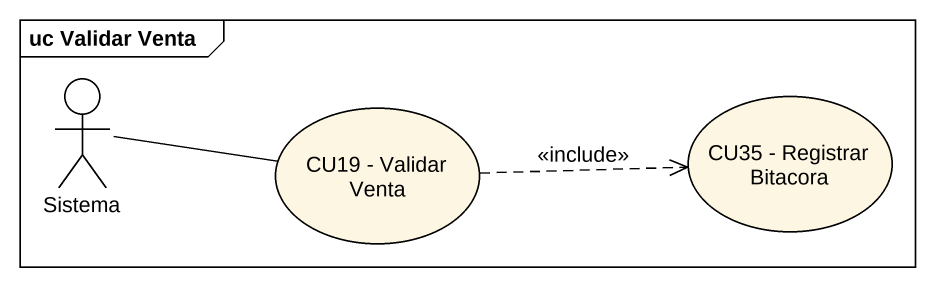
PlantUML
@startuml
mainframe uc Validar Venta
actor Sistema
usecase "CU19 - Validar Venta" as CU19_Validar_Venta
usecase "CU35 - Registrar Bitacora" as CU35_Registrar_Bitacora
Sistema -right- CU19_Validar_Venta
CU19_Validar_Venta .right.> CU35_Registrar_Bitacora : <<include>>
@enduml
